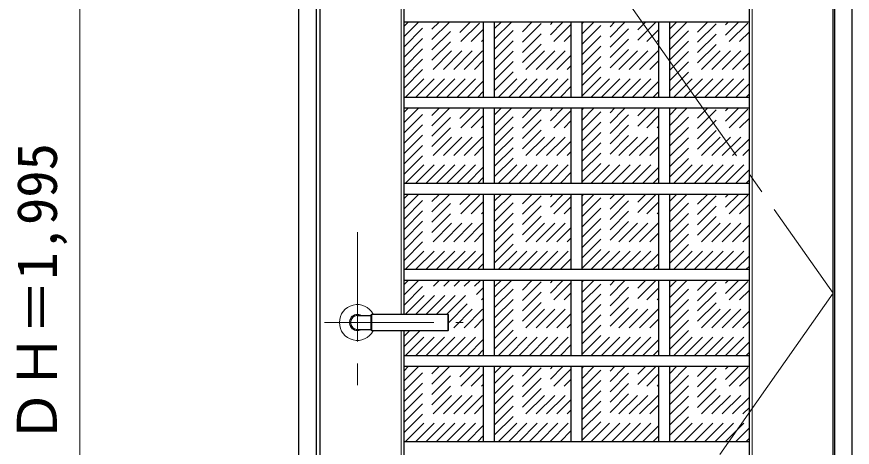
# Model space of a CAD drawing. Units: millimetres, scale not verified. Extents: x -6000 to 5700, y -4307 to 4260.
# Drawn here: x -621 to 524, y 2230 to 2820 of the extents above; entities that cross this region are included whole.
import ezdxf
from ezdxf.enums import TextEntityAlignment as Align

# ---------------------------------------------------------------- set-up
doc = ezdxf.new("R2010")
doc.units = ezdxf.units.MM
doc.header["$LTSCALE"] = 30
for name, pattern in [('CHAIN1', [8, 5, -1, 1, -1]), ('CHAIN2', [12, 9, -1, 1, -1]), ('DASHED1', [1.8, 1.2, -0.6])]:
    doc.linetypes.add(name, pattern=pattern)
for name, color, linetype, lineweight in [('0-1_通り芯', 4, 'CHAIN1', 9), ('0-2_扉', 3, 'Continuous', 25), ('0-3_仕上げ', 3, 'Continuous', 25), ('0-4_枠', 3, 'Continuous', 25), ('0-5_レバー', 3, 'Continuous', 25), ('0-7', 7, 'CHAIN2', 18), ('0-B_寸法', 7, 'Continuous', 9), ('0-C_ハッチ', 4, 'DASHED1', 9)]:
    doc.layers.add(name, color=color, linetype=linetype, lineweight=lineweight)
doc.styles.add('ＭＳ ゴシック', font='')
doc.styles.get('ＭＳ ゴシック').set_extended_font_data('MS Gothic')

msp = doc.modelspace()

# ---------------------------------------------------------------- linework, layer by layer
at = {"layer": '0-1_通り芯'}
for p, q in [((-154.2, 2524.5), (-154.2, 2314.5)), ((-199.2, 2400.5), (-9.2, 2400.5))]:
    msp.add_line(p, q, dxfattribs=at)
at = {"layer": '0-2_扉'}
for p, q in [((-205.2, 1443), (-205.2, 3438)), ((497.8, 1443), (497.8, 3438))]:
    msp.add_line(p, q, dxfattribs=at)
at = {"layer": '0-3_仕上げ', "color": 7, "lineweight": 18}
for p, q in [((-94.2, 2412), (-94.2, 3438)), ((386.8, 1443), (386.8, 3438)), ((-94.2, 1443), (-94.2, 2389))]:
    msp.add_line(p, q, dxfattribs=at)
at = {"layer": '0-3_仕上げ'}
for p, q in [((-90.2, 2412), (-90.2, 3288)), ((382.8, 1643), (382.8, 3288)), ((382.8, 2812), (-90.2, 2812)), ((18.8, 2709), (18.8, 2812)), ((33.8, 2709), (33.8, 2812)), ((138.8, 2709), (138.8, 2812)), ((153.8, 2709), (153.8, 2812)), ((258.8, 2709), (258.8, 2812)), ((273.8, 2709), (273.8, 2812)), ((382.8, 2709), (-90.2, 2709)), ((382.8, 2694), (-90.2, 2694)), ((18.8, 2591), (18.8, 2694)), ((33.8, 2591), (33.8, 2694)), ((138.8, 2591), (138.8, 2694)), ((153.8, 2591), (153.8, 2694)), ((258.8, 2591), (258.8, 2694)), ((273.8, 2591), (273.8, 2694)), ((382.8, 2591), (-90.2, 2591)), ((382.8, 2576), (-90.2, 2576)), ((18.8, 2473), (18.8, 2576)), ((33.8, 2473), (33.8, 2576)), ((138.8, 2473), (138.8, 2576)), ((153.8, 2473), (153.8, 2576)), ((258.8, 2473), (258.8, 2576)), ((273.8, 2473), (273.8, 2576)), ((382.8, 2473), (-90.2, 2473)), ((382.8, 2458), (-90.2, 2458)), ((18.8, 2355), (18.8, 2458)), ((33.8, 2355), (33.8, 2458)), ((138.8, 2355), (138.8, 2458)), ((153.8, 2355), (153.8, 2458)), ((258.8, 2355), (258.8, 2458)), ((273.8, 2355), (273.8, 2458)), ((-90.2, 1643), (-90.2, 2389)), ((382.8, 2355), (-90.2, 2355)), ((382.8, 2340), (-90.2, 2340)), ((18.8, 2237), (18.8, 2340)), ((33.8, 2237), (33.8, 2340)), ((138.8, 2237), (138.8, 2340)), ((153.8, 2237), (153.8, 2340)), ((258.8, 2237), (258.8, 2340)), ((273.8, 2237), (273.8, 2340)), ((382.8, 2237), (-90.2, 2237))]:
    msp.add_line(p, q, dxfattribs=at)
at = {"layer": '0-4_枠'}
for p, q in [((-234.2, 1418), (-234.2, 3465)), ((523.8, 1418), (523.8, 3465)), ((-210.2, 1418), (-210.2, 3441)), ((499.8, 1418), (499.8, 3441))]:
    msp.add_line(p, q, dxfattribs=at)
at = {"layer": '0-5_レバー'}
for p, q in [((-154.2, 2410), (-135.2, 2410)), ((-135.2, 2411), (-134.2, 2412)), ((-135.2, 2390), (-135.2, 2411)), ((-134.2, 2412), (-30.2, 2412)), ((-29.2, 2411), (-30.2, 2412)), ((-29.2, 2390), (-29.2, 2411)), ((-154.2, 2391), (-135.2, 2391)), ((-135.2, 2390), (-134.2, 2389)), ((-30.2, 2389), (-134.2, 2389)), ((-29.2, 2390), (-30.2, 2389))]:
    msp.add_line(p, q, dxfattribs=at)
at = {"layer": '0-5_レバー', "color": 4, "lineweight": 9}
for p, q in [((-134.2, 2389), (-134.2, 2412)), ((-30.2, 2412), (-30.2, 2389))]:
    msp.add_line(p, q, dxfattribs=at)
for radius, start, end in [(24.55, 27.93255, 332.06745), (11, 59.72736, 300.27264)]:
    msp.add_arc((-154.2, 2400.5), radius, start, end, dxfattribs=at)
at = {"layer": '0-5_レバー'}
msp.add_arc((-154.2, 2400.5), 9.5, 90, 270, dxfattribs=at)
at = {"layer": '0-7'}
for p, q in [((-205.2, 3438), (497.8, 2440.5)), ((497.8, 2440.5), (-205.2, 1443))]:
    msp.add_line(p, q, dxfattribs=at)
at = {"layer": '0-B_寸法', "color": 4}
msp.add_line((-534.2, 3438), (-534.2, 1443), dxfattribs=at)
at = {"layer": '0-C_ハッチ'}
for p, q in [((-90.2, 2721.63), (0.17, 2812)), ((-90.2, 2735.78), (-13.98, 2812)), ((-90.2, 2749.92), (-28.12, 2812)), ((-90.2, 2764.06), (-42.26, 2812)), ((-90.2, 2778.2), (-56.4, 2812)), ((-90.2, 2792.34), (-70.54, 2812)), ((-90.2, 2806.49), (-84.69, 2812)), ((-88.69, 2709), (14.31, 2812)), ((33.8, 2718.35), (127.45, 2812)), ((33.8, 2732.5), (113.3, 2812)), ((33.8, 2746.64), (99.16, 2812)), ((33.8, 2760.78), (85.02, 2812)), ((33.8, 2774.92), (70.88, 2812)), ((33.8, 2789.06), (56.74, 2812)), ((33.8, 2803.21), (42.59, 2812)), ((38.59, 2709), (138.8, 2809.21)), ((153.8, 2711.07), (254.73, 2812)), ((153.8, 2725.22), (240.58, 2812)), ((153.8, 2739.36), (226.44, 2812)), ((153.8, 2753.5), (212.3, 2812)), ((153.8, 2767.64), (198.16, 2812)), ((153.8, 2781.79), (184.01, 2812)), ((153.8, 2795.93), (169.87, 2812)), ((153.8, 2810.07), (155.73, 2812)), ((273.8, 2717.94), (367.86, 2812)), ((273.8, 2732.08), (353.72, 2812)), ((273.8, 2746.22), (339.58, 2812)), ((273.8, 2760.36), (325.44, 2812)), ((273.8, 2774.51), (311.29, 2812)), ((273.8, 2788.65), (297.15, 2812)), ((273.8, 2802.79), (283.01, 2812)), ((279, 2709), (382, 2812)), ((-74.55, 2709), (18.8, 2802.35)), ((52.73, 2709), (138.8, 2795.07)), ((165.87, 2709), (258.8, 2801.93)), ((293.15, 2709), (382.8, 2798.65)), ((-60.41, 2709), (18.8, 2788.21)), ((180.01, 2709), (258.8, 2787.79)), ((307.29, 2709), (382.8, 2784.51)), ((-46.26, 2709), (18.8, 2774.06)), ((66.87, 2709), (138.8, 2780.93)), ((194.15, 2709), (258.8, 2773.65)), ((321.43, 2709), (382.8, 2770.37)), ((-32.12, 2709), (18.8, 2759.92)), ((81.01, 2709), (138.8, 2766.79)), ((208.29, 2709), (258.8, 2759.51)), ((95.16, 2709), (138.8, 2752.64)), ((335.57, 2709), (382.8, 2756.23)), ((-17.98, 2709), (18.8, 2745.78)), ((109.3, 2709), (138.8, 2738.5)), ((222.44, 2709), (258.8, 2745.36)), ((349.72, 2709), (382.8, 2742.08)), ((-3.84, 2709), (18.8, 2731.64)), ((123.44, 2709), (138.8, 2724.36)), ((236.58, 2709), (258.8, 2731.22)), ((363.86, 2709), (382.8, 2727.94)), ((10.3, 2709), (18.8, 2717.5)), ((250.72, 2709), (258.8, 2717.08)), ((378, 2709), (382.8, 2713.8)), ((137.58, 2709), (138.8, 2710.22)), ((-90.2, 2603.63), (0.17, 2694)), ((-90.2, 2617.78), (-13.98, 2694)), ((-90.2, 2631.92), (-28.12, 2694)), ((-90.2, 2646.06), (-42.26, 2694)), ((-90.2, 2660.2), (-56.4, 2694)), ((-90.2, 2674.34), (-70.54, 2694)), ((-90.2, 2688.49), (-84.69, 2694)), ((-88.69, 2591), (14.31, 2694)), ((33.8, 2600.35), (127.45, 2694)), ((33.8, 2614.5), (113.3, 2694)), ((33.8, 2628.64), (99.16, 2694)), ((33.8, 2642.78), (85.02, 2694)), ((33.8, 2656.92), (70.88, 2694)), ((33.8, 2671.06), (56.74, 2694)), ((33.8, 2685.21), (42.59, 2694)), ((38.59, 2591), (138.8, 2691.21)), ((153.8, 2593.07), (254.73, 2694)), ((153.8, 2607.22), (240.58, 2694)), ((153.8, 2621.36), (226.44, 2694)), ((153.8, 2635.5), (212.3, 2694)), ((153.8, 2649.64), (198.16, 2694)), ((153.8, 2663.79), (184.01, 2694)), ((153.8, 2677.93), (169.87, 2694)), ((153.8, 2692.07), (155.73, 2694)), ((273.8, 2599.94), (367.86, 2694)), ((273.8, 2614.08), (353.72, 2694)), ((273.8, 2628.22), (339.58, 2694)), ((273.8, 2642.36), (325.44, 2694)), ((273.8, 2656.51), (311.29, 2694)), ((273.8, 2670.65), (297.15, 2694)), ((273.8, 2684.79), (283.01, 2694)), ((279, 2591), (382.8, 2694.8)), ((-74.55, 2591), (18.8, 2684.35)), ((165.87, 2591), (258.8, 2683.93)), ((293.15, 2591), (382.8, 2680.65)), ((-60.41, 2591), (18.8, 2670.21)), ((52.73, 2591), (138.8, 2677.07)), ((180.01, 2591), (258.8, 2669.79)), ((-46.26, 2591), (18.8, 2656.06)), ((66.87, 2591), (138.8, 2662.93)), ((194.15, 2591), (258.8, 2655.65)), ((307.29, 2591), (382.8, 2666.51)), ((81.01, 2591), (138.8, 2648.79)), ((321.43, 2591), (382.8, 2652.37)), ((-32.12, 2591), (18.8, 2641.92)), ((95.16, 2591), (138.8, 2634.64)), ((208.29, 2591), (258.8, 2641.51)), ((335.57, 2591), (382.8, 2638.23)), ((-17.98, 2591), (18.8, 2627.78)), ((222.44, 2591), (258.8, 2627.36)), ((349.72, 2591), (382.8, 2624.08)), ((-3.84, 2591), (18.8, 2613.64)), ((109.3, 2591), (138.8, 2620.5)), ((236.58, 2591), (258.8, 2613.22)), ((363.86, 2591), (382.8, 2609.94)), ((10.3, 2591), (18.8, 2599.5)), ((123.44, 2591), (138.8, 2606.36)), ((250.72, 2591), (258.8, 2599.08)), ((137.58, 2591), (138.8, 2592.22)), ((378, 2591), (382.8, 2595.8)), ((-90.2, 2485.63), (0.17, 2576)), ((-90.2, 2499.78), (-13.98, 2576)), ((-90.2, 2513.92), (-28.12, 2576)), ((-90.2, 2528.06), (-42.26, 2576)), ((-90.2, 2542.2), (-56.4, 2576)), ((-90.2, 2556.34), (-70.54, 2576)), ((-90.2, 2570.49), (-84.69, 2576)), ((-88.69, 2473), (14.31, 2576)), ((33.8, 2482.35), (127.45, 2576)), ((33.8, 2496.5), (113.3, 2576)), ((33.8, 2510.64), (99.16, 2576)), ((33.8, 2524.78), (85.02, 2576)), ((33.8, 2538.92), (70.88, 2576)), ((33.8, 2553.06), (56.74, 2576)), ((33.8, 2567.21), (42.59, 2576)), ((153.8, 2475.07), (254.73, 2576)), ((153.8, 2489.22), (240.58, 2576)), ((153.8, 2503.36), (226.44, 2576)), ((153.8, 2517.5), (212.3, 2576)), ((153.8, 2531.64), (198.16, 2576)), ((153.8, 2545.79), (184.01, 2576)), ((153.8, 2559.93), (169.87, 2576)), ((153.8, 2574.07), (155.73, 2576)), ((273.8, 2481.94), (367.86, 2576)), ((273.8, 2496.08), (353.72, 2576)), ((273.8, 2510.22), (339.58, 2576)), ((273.8, 2524.36), (325.44, 2576)), ((273.8, 2538.51), (311.29, 2576)), ((273.8, 2552.65), (297.15, 2576)), ((273.8, 2566.79), (283.01, 2576)), ((279, 2473), (382, 2576)), ((-74.55, 2473), (18.8, 2566.35)), ((38.59, 2473), (138.8, 2573.21)), ((165.87, 2473), (258.8, 2565.93)), ((52.73, 2473), (138.8, 2559.07)), ((293.15, 2473), (382.8, 2562.65)), ((-60.41, 2473), (18.8, 2552.21)), ((66.87, 2473), (138.8, 2544.93)), ((180.01, 2473), (258.8, 2551.79)), ((307.29, 2473), (382.8, 2548.51)), ((-46.26, 2473), (18.8, 2538.06)), ((81.01, 2473), (138.8, 2530.79)), ((194.15, 2473), (258.8, 2537.65)), ((321.43, 2473), (382.8, 2534.37)), ((-32.12, 2473), (18.8, 2523.92)), ((208.29, 2473), (258.8, 2523.51)), ((335.57, 2473), (382.8, 2520.23)), ((-17.98, 2473), (18.8, 2509.78)), ((95.16, 2473), (138.8, 2516.64)), ((222.44, 2473), (258.8, 2509.36)), ((-3.84, 2473), (18.8, 2495.64)), ((109.3, 2473), (138.8, 2502.5)), ((349.72, 2473), (382.8, 2506.08)), ((123.44, 2473), (138.8, 2488.36)), ((236.58, 2473), (258.8, 2495.22)), ((363.86, 2473), (382.8, 2491.94)), ((10.3, 2473), (18.8, 2481.5)), ((137.58, 2473), (138.8, 2474.22)), ((250.72, 2473), (258.8, 2481.08)), ((378, 2473), (382.8, 2477.8)), ((-90.2, 2424.2), (-56.4, 2458)), ((-90.2, 2438.34), (-70.54, 2458)), ((-90.2, 2452.49), (-84.69, 2458)), ((-88.26, 2412), (-42.26, 2458)), ((-74.12, 2412), (-28.12, 2458)), ((-59.98, 2412), (-13.98, 2458)), ((-45.83, 2412), (0.17, 2458)), ((-31.69, 2412), (14.31, 2458)), ((33.8, 2364.35), (127.45, 2458)), ((33.8, 2378.5), (113.3, 2458)), ((33.8, 2392.64), (99.16, 2458)), ((33.8, 2406.78), (85.02, 2458)), ((33.8, 2420.92), (70.88, 2458)), ((33.8, 2435.06), (56.74, 2458)), ((33.8, 2449.21), (42.59, 2458)), ((38.59, 2355), (138.8, 2455.21)), ((153.8, 2357.07), (254.73, 2458)), ((153.8, 2371.22), (240.58, 2458)), ((153.8, 2385.36), (226.44, 2458)), ((153.8, 2399.5), (212.3, 2458)), ((153.8, 2413.64), (198.16, 2458)), ((153.8, 2427.79), (184.01, 2458)), ((153.8, 2441.93), (169.87, 2458)), ((153.8, 2456.07), (155.73, 2458)), ((273.8, 2363.94), (367.86, 2458)), ((273.8, 2378.08), (353.72, 2458)), ((273.8, 2392.22), (339.58, 2458)), ((273.8, 2406.36), (325.44, 2458)), ((273.8, 2420.51), (311.29, 2458)), ((273.8, 2434.65), (297.15, 2458)), ((273.8, 2448.79), (283.01, 2458)), ((279, 2355), (382, 2458)), ((-29.05, 2400.5), (18.8, 2448.35)), ((52.73, 2355), (138.8, 2441.07)), ((165.87, 2355), (258.8, 2447.93)), ((293.15, 2355), (382.8, 2444.65)), ((-60.41, 2355), (18.8, 2434.21)), ((66.87, 2355), (138.8, 2426.93)), ((180.01, 2355), (258.8, 2433.79)), ((307.29, 2355), (382.8, 2430.51)), ((-46.26, 2355), (18.8, 2420.06)), ((194.15, 2355), (258.8, 2419.65)), ((321.43, 2355), (382.8, 2416.37)), ((-32.12, 2355), (18.8, 2405.92)), ((81.01, 2355), (138.8, 2412.79)), ((208.29, 2355), (258.8, 2405.51)), ((95.16, 2355), (138.8, 2398.64)), ((335.57, 2355), (382.8, 2402.23)), ((-90.2, 2367.63), (-68.83, 2389)), ((-90.2, 2381.78), (-82.98, 2389)), ((-88.69, 2355), (-54.69, 2389)), ((-74.55, 2355), (-40.55, 2389)), ((-17.98, 2355), (18.8, 2391.78)), ((109.3, 2355), (138.8, 2384.5)), ((222.44, 2355), (258.8, 2391.36)), ((349.72, 2355), (382.8, 2388.08)), ((-3.84, 2355), (18.8, 2377.64)), ((123.44, 2355), (138.8, 2370.36)), ((236.58, 2355), (258.8, 2377.22)), ((363.86, 2355), (382.8, 2373.94)), ((10.3, 2355), (18.8, 2363.5)), ((250.72, 2355), (258.8, 2363.08)), ((378, 2355), (382.8, 2359.8)), ((137.58, 2355), (138.8, 2356.22)), ((-90.2, 2249.63), (0.17, 2340)), ((-90.2, 2263.78), (-13.98, 2340)), ((-90.2, 2277.92), (-28.12, 2340)), ((-90.2, 2292.06), (-42.26, 2340)), ((-90.2, 2306.2), (-56.4, 2340)), ((-90.2, 2320.34), (-70.54, 2340)), ((-90.2, 2334.49), (-84.69, 2340)), ((-88.69, 2237), (14.31, 2340)), ((33.8, 2246.35), (127.45, 2340)), ((33.8, 2260.5), (113.3, 2340)), ((33.8, 2274.64), (99.16, 2340)), ((33.8, 2288.78), (85.02, 2340)), ((33.8, 2302.92), (70.88, 2340)), ((33.8, 2317.06), (56.74, 2340)), ((33.8, 2331.21), (42.59, 2340)), ((38.59, 2237), (138.8, 2337.21)), ((153.8, 2239.07), (254.73, 2340)), ((153.8, 2253.22), (240.58, 2340)), ((153.8, 2267.36), (226.44, 2340)), ((153.8, 2281.5), (212.3, 2340)), ((153.8, 2295.64), (198.16, 2340)), ((153.8, 2309.79), (184.01, 2340)), ((153.8, 2323.93), (169.87, 2340)), ((153.8, 2338.07), (155.73, 2340)), ((273.8, 2245.94), (367.86, 2340)), ((273.8, 2260.08), (353.72, 2340)), ((273.8, 2274.22), (339.58, 2340)), ((273.8, 2288.36), (325.44, 2340)), ((273.8, 2302.51), (311.29, 2340)), ((273.8, 2316.65), (297.15, 2340)), ((273.8, 2330.79), (283.01, 2340)), ((279, 2237), (382, 2340)), ((-74.55, 2237), (18.8, 2330.35)), ((165.87, 2237), (258.8, 2329.93)), ((293.15, 2237), (382.8, 2326.65)), ((-60.41, 2237), (18.8, 2316.21)), ((52.73, 2237), (138.8, 2323.07)), ((180.01, 2237), (258.8, 2315.79)), ((307.29, 2237), (382.8, 2312.51)), ((-46.26, 2237), (18.8, 2302.06)), ((66.87, 2237), (138.8, 2308.93)), ((194.15, 2237), (258.8, 2301.65)), ((81.01, 2237), (138.8, 2294.79)), ((321.43, 2237), (382.8, 2298.37)), ((-32.12, 2237), (18.8, 2287.92)), ((95.16, 2237), (138.8, 2280.64)), ((208.29, 2237), (258.8, 2287.51)), ((335.57, 2237), (382.8, 2284.23)), ((-17.98, 2237), (18.8, 2273.78)), ((109.3, 2237), (138.8, 2266.5)), ((222.44, 2237), (258.8, 2273.36)), ((349.72, 2237), (382.8, 2270.08)), ((-3.84, 2237), (18.8, 2259.64)), ((236.58, 2237), (258.8, 2259.22)), ((363.86, 2237), (382.8, 2255.94)), ((10.3, 2237), (18.8, 2245.5)), ((123.44, 2237), (138.8, 2252.36)), ((250.72, 2237), (258.8, 2245.08)), ((137.58, 2237), (138.8, 2238.22)), ((378, 2237), (382.8, 2241.8))]:
    msp.add_line(p, q, dxfattribs=at)

# ---------------------------------------------------------------- texts
at = {"layer": '0-B_寸法', "style": 'ＭＳ ゴシック'}
msp.add_text('ＤＨ＝1,995', height=54.99, rotation=90, dxfattribs=at).set_placement((-549.2, 2234.25), align=Align.BOTTOM_LEFT)

doc.saveas('drawing.dxf')
